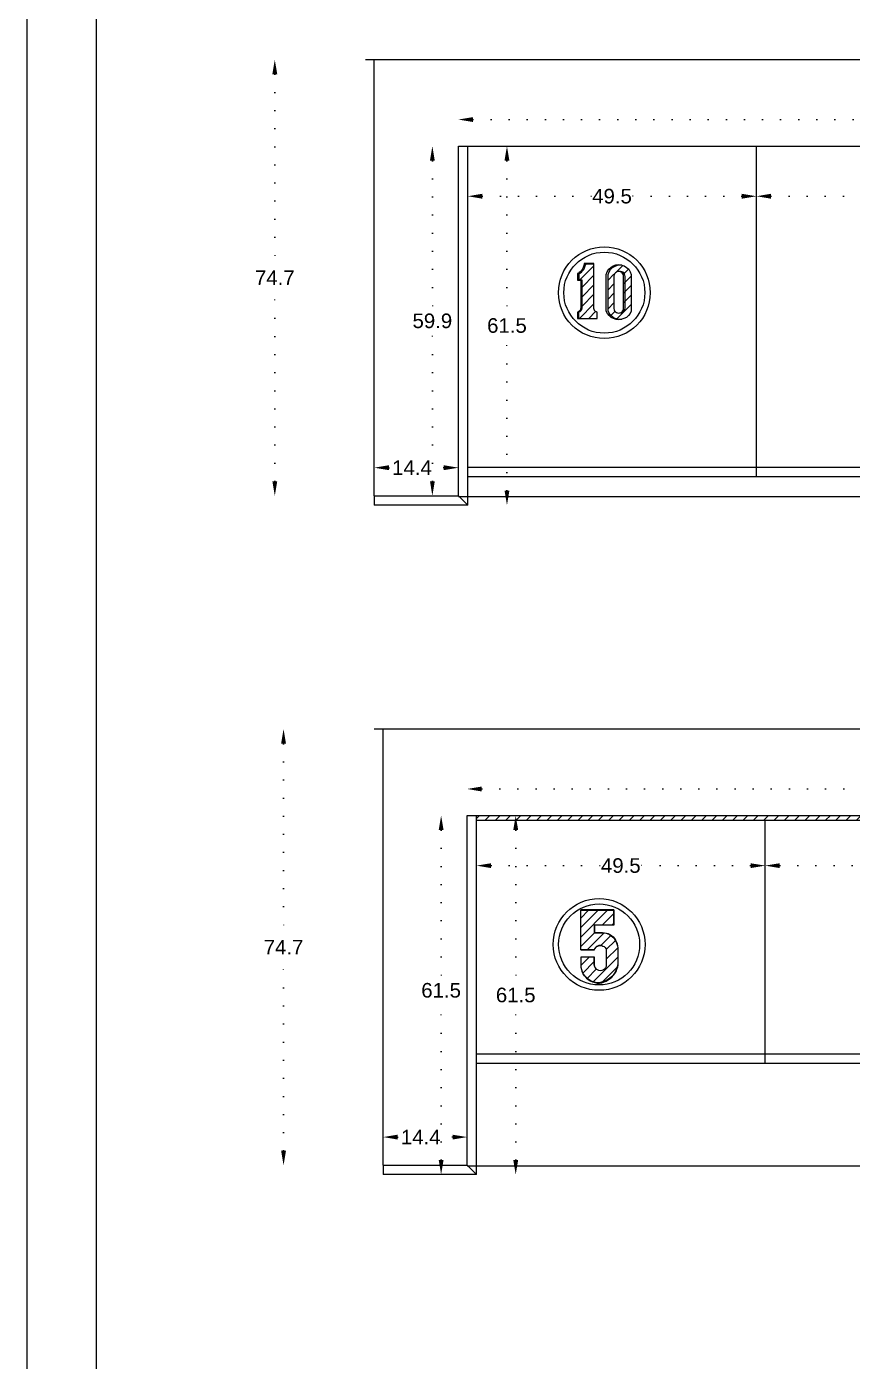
# Model space of a CAD drawing. Header units: inches. Extents: x 104 to 9740, y 936 to 6735.
# Drawn here: x 2817.4 to 2958.9, y 2140.1 to 2368.8 of the extents above; entities that cross this region are included whole.
import ezdxf

# ---------------------------------------------------------------- set-up
doc = ezdxf.new("R2010")
doc.units = ezdxf.units.IN
doc.header["$MEASUREMENT"] = 0
doc.linetypes.add('ACAD_ISO07W100', pattern=[3, 0, -3])
doc.styles.get("Standard").update_dxf_attribs({"font": 'arial.ttf'})
doc.dimstyles.new('Copy of Standard', dxfattribs={"dimtxt": 2.5, "dimasz": 2.5, "dimexe": 0.18, "dimexo": 0.0625, "dimgap": 0.09, "dimtad": 0, "dimtih": 1, "dimtoh": 1, "dimdec": 1, "dimzin": 0, "dimdsep": 46, "dimtxsty": 'Standard', "dimcen": 0.09, "dimse1": 1, "dimse2": 1, "dimadec": 0, "dimazin": 0, "dimtfac": 1, "dimtdec": 1, "dimtix": 1, "dimtofl": 0, "dimtmove": 0, "dimatfit": 3, "dimfxl": 1, "dimtolj": 1, "dimtzin": 0, "dimarcsym": 0})
pattern_1 = [(45, (2329.819, 2869.0962), (-0.8148213, 0.8148213), [])]

# ---------------------------------------------------------------- blocks, each defined once
blk = doc.blocks.new('*D207')
at = {"color": 0, "linetype": 'ACAD_ISO07W100', "lineweight": -2, "transparency": 16777216}
for p, q in [((2893.9, 2352.86), (2983.5, 2352.86)), ((3081, 2352.86), (2991.4, 2352.86))]:
    blk.add_line(p, q, dxfattribs=at)
at = {"color": 0, "transparency": 16777216}
for points in [[(2893.9, 2353.27), (2893.9, 2352.44), (2891.4, 2352.86)], [(3081, 2353.27), (3081, 2352.44), (3083.5, 2352.86)]]:
    blk.add_solid(points, dxfattribs=at)
at = {"layer": 'Defpoints', "color": 0, "transparency": 16777216}
for p in [(2891.4, 2352.86), (2891.4, 2348.31), (3083.5, 2348.31)]:
    blk.add_point(p, dxfattribs=at)
at = {"color": 0, "lineweight": 20, "transparency": 16777216, "insert": (2987.45, 2352.86), "char_height": 2.5, "attachment_point": 5}
blk.add_mtext('\\A1;192.1', dxfattribs=at)
blk = doc.blocks.new('*D208')
at = {"color": 0, "linetype": 'ACAD_ISO07W100', "lineweight": -2, "transparency": 16777216}
for p, q in [((2886.94, 2345.81), (2886.94, 2319.72)), ((2886.94, 2290.91), (2886.94, 2316.99))]:
    blk.add_line(p, q, dxfattribs=at)
at = {"color": 0, "transparency": 16777216}
for points in [[(2886.53, 2345.81), (2887.36, 2345.81), (2886.94, 2348.31)], [(2886.53, 2290.91), (2887.36, 2290.91), (2886.94, 2288.41)]]:
    blk.add_solid(points, dxfattribs=at)
at = {"layer": 'Defpoints', "color": 0, "transparency": 16777216}
for p in [(2886.94, 2348.31), (2891.4, 2348.31), (2891.4, 2288.41)]:
    blk.add_point(p, dxfattribs=at)
at = {"color": 0, "lineweight": 20, "transparency": 16777216, "insert": (2886.94, 2318.36), "char_height": 2.5, "attachment_point": 5}
blk.add_mtext('\\A1;59.9', dxfattribs=at)
blk = doc.blocks.new('*D185')
at = {"color": 0, "linetype": 'ACAD_ISO07W100', "lineweight": -2, "transparency": 16777216}
for p, q in [((2859.95, 2360.61), (2859.95, 2327.1)), ((2859.95, 2290.91), (2859.95, 2324.42))]:
    blk.add_line(p, q, dxfattribs=at)
at = {"color": 0, "transparency": 16777216}
for points in [[(2859.53, 2360.61), (2860.37, 2360.61), (2859.95, 2363.11)], [(2859.53, 2290.91), (2860.37, 2290.91), (2859.95, 2288.41)]]:
    blk.add_solid(points, dxfattribs=at)
at = {"layer": 'Defpoints', "color": 0, "transparency": 16777216}
for p in [(2859.95, 2363.11), (2875.5, 2363.11), (2875.5, 2288.41)]:
    blk.add_point(p, dxfattribs=at)
at = {"color": 0, "lineweight": 20, "transparency": 16777216, "insert": (2859.95, 2325.76), "char_height": 2.5, "attachment_point": 5}
blk.add_mtext('\\A1;74.7', dxfattribs=at)
blk = doc.blocks.new('*D209')
at = {"color": 0, "linetype": 'ACAD_ISO07W100', "lineweight": -2, "transparency": 16777216}
for p, q in [((2879.5, 2293.22), (2880.23, 2293.22)), ((2888.9, 2293.22), (2886.66, 2293.22))]:
    blk.add_line(p, q, dxfattribs=at)
at = {"color": 0, "transparency": 16777216}
for points in [[(2879.5, 2293.64), (2879.5, 2292.8), (2877, 2293.22)], [(2888.9, 2293.64), (2888.9, 2292.8), (2891.4, 2293.22)]]:
    blk.add_solid(points, dxfattribs=at)
at = {"layer": 'Defpoints', "color": 0, "transparency": 16777216}
for p in [(2891.4, 2293.22), (2877, 2288.41), (2891.4, 2288.41)]:
    blk.add_point(p, dxfattribs=at)
at = {"color": 0, "lineweight": 20, "transparency": 16777216, "insert": (2883.45, 2293.22), "char_height": 2.5, "attachment_point": 5}
blk.add_mtext('\\A1;14.4', dxfattribs=at)
blk = doc.blocks.new('*D186')
at = {"color": 0, "linetype": 'ACAD_ISO07W100', "lineweight": -2, "transparency": 16777216}
for p, q in [((2895.5, 2339.72), (2914.33, 2339.72)), ((2939.95, 2339.72), (2921.12, 2339.72))]:
    blk.add_line(p, q, dxfattribs=at)
at = {"color": 0, "transparency": 16777216}
for points in [[(2895.5, 2340.14), (2895.5, 2339.3), (2893, 2339.72)], [(2939.95, 2340.14), (2939.95, 2339.3), (2942.45, 2339.72)]]:
    blk.add_solid(points, dxfattribs=at)
at = {"layer": 'Defpoints', "color": 0, "transparency": 16777216}
for p in [(2893, 2348.31), (2942.45, 2348.31), (2893, 2339.72)]:
    blk.add_point(p, dxfattribs=at)
at = {"color": 0, "lineweight": 20, "transparency": 16777216, "insert": (2917.72, 2339.72), "char_height": 2.5, "attachment_point": 5}
blk.add_mtext('\\A1;49.5', dxfattribs=at)
blk = doc.blocks.new('*D187')
at = {"color": 0, "linetype": 'ACAD_ISO07W100', "lineweight": -2, "transparency": 16777216}
for p, q in [((2944.95, 2339.72), (2984.12, 2339.72)), ((3029.95, 2339.72), (2990.78, 2339.72))]:
    blk.add_line(p, q, dxfattribs=at)
at = {"color": 0, "transparency": 16777216}
for points in [[(2944.95, 2340.14), (2944.95, 2339.3), (2942.45, 2339.72)], [(3029.95, 2340.14), (3029.95, 2339.3), (3032.45, 2339.72)]]:
    blk.add_solid(points, dxfattribs=at)
at = {"layer": 'Defpoints', "color": 0, "transparency": 16777216}
for p in [(2942.45, 2348.31), (3032.45, 2348.31), (2942.45, 2339.72)]:
    blk.add_point(p, dxfattribs=at)
at = {"color": 0, "lineweight": 20, "transparency": 16777216, "insert": (2987.45, 2339.72), "char_height": 2.5, "attachment_point": 5}
blk.add_mtext('\\A1;90.0', dxfattribs=at)
blk = doc.blocks.new('*D200')
at = {"color": 0, "linetype": 'ACAD_ISO07W100', "lineweight": -2, "transparency": 16777216}
for p, q in [((2899.72, 2345.81), (2899.72, 2318.92)), ((2899.72, 2289.31), (2899.72, 2316.19))]:
    blk.add_line(p, q, dxfattribs=at)
at = {"color": 0, "transparency": 16777216}
for points in [[(2899.3, 2345.81), (2900.14, 2345.81), (2899.72, 2348.31)], [(2899.3, 2289.31), (2900.14, 2289.31), (2899.72, 2286.81)]]:
    blk.add_solid(points, dxfattribs=at)
at = {"layer": 'Defpoints', "color": 0, "transparency": 16777216}
for p in [(2893, 2348.31), (2899.72, 2348.31), (2893, 2286.81)]:
    blk.add_point(p, dxfattribs=at)
at = {"color": 0, "lineweight": 20, "transparency": 16777216, "insert": (2899.72, 2317.56), "char_height": 2.5, "attachment_point": 5}
blk.add_mtext('\\A1;61.5', dxfattribs=at)
blk = doc.blocks.new('*D224')
at = {"color": 0, "linetype": 'ACAD_ISO07W100', "lineweight": -2, "transparency": 16777216}
for p, q in [((2895.4, 2238.18), (2985, 2238.18)), ((3082.5, 2238.18), (2992.9, 2238.18))]:
    blk.add_line(p, q, dxfattribs=at)
at = {"color": 0, "transparency": 16777216}
for points in [[(2895.4, 2238.6), (2895.4, 2237.76), (2892.9, 2238.18)], [(3082.5, 2238.6), (3082.5, 2237.76), (3085, 2238.18)]]:
    blk.add_solid(points, dxfattribs=at)
at = {"layer": 'Defpoints', "color": 0, "transparency": 16777216}
for p in [(2892.9, 2238.18), (2892.9, 2233.63), (3085, 2233.63)]:
    blk.add_point(p, dxfattribs=at)
at = {"color": 0, "lineweight": 20, "transparency": 16777216, "insert": (2988.95, 2238.18), "char_height": 2.5, "attachment_point": 5}
blk.add_mtext('\\A1;192.1', dxfattribs=at)
blk = doc.blocks.new('*D225')
at = {"color": 0, "linetype": 'ACAD_ISO07W100', "lineweight": -2, "transparency": 16777216}
for p, q in [((2888.44, 2231.13), (2888.44, 2205.05)), ((2888.44, 2174.63), (2888.44, 2202.32))]:
    blk.add_line(p, q, dxfattribs=at)
at = {"color": 0, "transparency": 16777216}
for points in [[(2888.03, 2231.13), (2888.86, 2231.13), (2888.44, 2233.63)], [(2888.03, 2174.63), (2888.86, 2174.63), (2888.44, 2172.13)]]:
    blk.add_solid(points, dxfattribs=at)
at = {"layer": 'Defpoints', "color": 0, "transparency": 16777216}
for p in [(2888.44, 2233.63), (2892.9, 2233.63), (2892.9, 2172.13)]:
    blk.add_point(p, dxfattribs=at)
at = {"color": 0, "lineweight": 20, "transparency": 16777216, "insert": (2888.44, 2203.68), "char_height": 2.5, "attachment_point": 5}
blk.add_mtext('\\A1;61.5', dxfattribs=at)
blk = doc.blocks.new('*D211')
at = {"color": 0, "linetype": 'ACAD_ISO07W100', "lineweight": -2, "transparency": 16777216}
for p, q in [((2861.45, 2245.93), (2861.45, 2212.42)), ((2861.45, 2176.23), (2861.45, 2209.74))]:
    blk.add_line(p, q, dxfattribs=at)
at = {"color": 0, "transparency": 16777216}
for points in [[(2861.03, 2245.93), (2861.87, 2245.93), (2861.45, 2248.43)], [(2861.03, 2176.23), (2861.87, 2176.23), (2861.45, 2173.73)]]:
    blk.add_solid(points, dxfattribs=at)
at = {"layer": 'Defpoints', "color": 0, "transparency": 16777216}
for p in [(2861.45, 2248.43), (2877, 2248.43), (2877, 2173.73)]:
    blk.add_point(p, dxfattribs=at)
at = {"color": 0, "lineweight": 20, "transparency": 16777216, "insert": (2861.45, 2211.08), "char_height": 2.5, "attachment_point": 5}
blk.add_mtext('\\A1;74.7', dxfattribs=at)
blk = doc.blocks.new('*D226')
at = {"color": 0, "linetype": 'ACAD_ISO07W100', "lineweight": -2, "transparency": 16777216}
for p, q in [((2881, 2178.55), (2881.73, 2178.55)), ((2890.4, 2178.55), (2888.16, 2178.55))]:
    blk.add_line(p, q, dxfattribs=at)
at = {"color": 0, "transparency": 16777216}
for points in [[(2881, 2178.96), (2881, 2178.13), (2878.5, 2178.55)], [(2890.4, 2178.96), (2890.4, 2178.13), (2892.9, 2178.55)]]:
    blk.add_solid(points, dxfattribs=at)
at = {"layer": 'Defpoints', "color": 0, "transparency": 16777216}
for p in [(2892.9, 2178.55), (2878.5, 2173.73), (2892.9, 2173.73)]:
    blk.add_point(p, dxfattribs=at)
at = {"color": 0, "lineweight": 20, "transparency": 16777216, "insert": (2884.95, 2178.55), "char_height": 2.5, "attachment_point": 5}
blk.add_mtext('\\A1;14.4', dxfattribs=at)
blk = doc.blocks.new('*D234')
at = {"color": 0, "linetype": 'ACAD_ISO07W100', "lineweight": -2, "transparency": 16777216}
for p, q in [((2897, 2225.05), (2915.83, 2225.05)), ((2941.45, 2225.05), (2922.62, 2225.05))]:
    blk.add_line(p, q, dxfattribs=at)
at = {"color": 0, "transparency": 16777216}
for points in [[(2897, 2225.46), (2897, 2224.63), (2894.5, 2225.05)], [(2941.45, 2225.46), (2941.45, 2224.63), (2943.95, 2225.05)]]:
    blk.add_solid(points, dxfattribs=at)
at = {"layer": 'Defpoints', "color": 0, "transparency": 16777216}
for p in [(2894.5, 2233.63), (2943.95, 2232.83), (2894.5, 2225.05)]:
    blk.add_point(p, dxfattribs=at)
at = {"color": 0, "lineweight": 20, "transparency": 16777216, "insert": (2919.22, 2225.05), "char_height": 2.5, "attachment_point": 5}
blk.add_mtext('\\A1;49.5', dxfattribs=at)
blk = doc.blocks.new('*D214')
at = {"color": 0, "linetype": 'ACAD_ISO07W100', "lineweight": -2, "transparency": 16777216}
for p, q in [((2946.45, 2225.05), (2985.62, 2225.05)), ((3031.45, 2225.05), (2992.28, 2225.05))]:
    blk.add_line(p, q, dxfattribs=at)
at = {"color": 0, "transparency": 16777216}
for points in [[(2946.45, 2225.46), (2946.45, 2224.63), (2943.95, 2225.05)], [(3031.45, 2225.46), (3031.45, 2224.63), (3033.95, 2225.05)]]:
    blk.add_solid(points, dxfattribs=at)
at = {"layer": 'Defpoints', "color": 0, "transparency": 16777216}
for p in [(2943.95, 2232.83), (3033.95, 2232.83), (2943.95, 2225.05)]:
    blk.add_point(p, dxfattribs=at)
at = {"color": 0, "lineweight": 20, "transparency": 16777216, "insert": (2988.95, 2225.05), "char_height": 2.5, "attachment_point": 5}
blk.add_mtext('\\A1;90.0', dxfattribs=at)
blk = doc.blocks.new('*D233')
at = {"color": 0, "linetype": 'ACAD_ISO07W100', "lineweight": -2, "transparency": 16777216}
for p, q in [((2901.22, 2231.13), (2901.22, 2204.25)), ((2901.22, 2174.63), (2901.22, 2201.52))]:
    blk.add_line(p, q, dxfattribs=at)
at = {"color": 0, "transparency": 16777216}
for points in [[(2900.8, 2231.13), (2901.64, 2231.13), (2901.22, 2233.63)], [(2900.8, 2174.63), (2901.64, 2174.63), (2901.22, 2172.13)]]:
    blk.add_solid(points, dxfattribs=at)
at = {"layer": 'Defpoints', "color": 0, "transparency": 16777216}
for p in [(2894.5, 2233.63), (2901.22, 2233.63), (2894.5, 2172.13)]:
    blk.add_point(p, dxfattribs=at)
at = {"color": 0, "lineweight": 20, "transparency": 16777216, "insert": (2901.22, 2202.88), "char_height": 2.5, "attachment_point": 5}
blk.add_mtext('\\A1;61.5', dxfattribs=at)

msp = doc.modelspace()

# ---------------------------------------------------------------- hatches: boundary and pattern name
at = {"lineweight": 20}
h = msp.add_hatch(dxfattribs=at)
h.set_pattern_fill('ANSI31', color=256, scale=9.218651)
h.set_pattern_definition(pattern_1)
h.paths.add_polyline_path([(2915.03, 2319.9), (2914.96, 2319.93), (2914.9, 2319.97), (2914.84, 2320.02), (2914.78, 2320.08), (2914.73, 2320.14), (2914.7, 2320.21), (2914.66, 2320.28), (2914.64, 2320.35), (2914.63, 2320.43), (2914.62, 2320.5), (2914.62, 2328.14), (2913.19, 2328.14), (2913.17, 2327.96), (2913.13, 2327.79), (2913.08, 2327.62), (2913.01, 2327.45), (2912.93, 2327.29), (2912.84, 2327.14), (2912.73, 2326.99), (2912.61, 2326.86), (2912.48, 2326.73), (2912.34, 2326.62), (2912.19, 2326.52), (2912.03, 2326.44), (2912.03, 2325.35), (2912.35, 2325.35), (2912.58, 2325.34), (2912.58, 2320.53), (2912.57, 2320.46), (2912.56, 2320.39), (2912.53, 2320.32), (2912.5, 2320.25), (2912.46, 2320.18), (2912.41, 2320.13), (2912.36, 2320.07), (2912.3, 2320.02), (2912.24, 2319.98), (2912.17, 2319.95), (2912.11, 2319.92), (2912.03, 2319.9), (2912.03, 2318.8), (2915.18, 2318.8), (2915.18, 2319.86), (2915.1, 2319.88)])
h = msp.add_hatch(dxfattribs=at)
h.set_pattern_fill('ANSI31', color=256, scale=9.218651)
h.set_pattern_definition(pattern_1)
h.paths.add_polyline_path([(2917.04, 2326.31), (2917.04, 2320.08), (2917.25, 2319.67), (2917.53, 2319.31), (2917.87, 2319.01), (2918.27, 2318.79), (2918.71, 2318.66), (2919.16, 2318.61), (2919.41, 2318.64), (2919.76, 2318.75), (2920.17, 2318.97), (2920.52, 2319.27), (2920.8, 2319.63), (2921, 2320.05), (2921, 2326.34), (2920.83, 2326.79), (2920.57, 2327.2), (2920.22, 2327.54), (2919.81, 2327.79), (2919.4, 2327.93), (2919.16, 2327.96), (2918.68, 2327.9), (2918.23, 2327.75), (2917.82, 2327.5), (2917.47, 2327.16), (2917.21, 2326.76)])
h.paths.add_polyline_path([(2919.69, 2320.11), (2918.99, 2319.58), (2918.12, 2319.94), (2918.05, 2320.51), (2918.05, 2326.43), (2918.74, 2326.96), (2919.07, 2326.83), (2919.43, 2326.79), (2919.69, 2326.17)], flags=16)
h = msp.add_hatch(dxfattribs=at)
h.set_pattern_fill('ANSI31', color=256, scale=10)
h.set_pattern_definition([(45, (1348.1297, 801.6527), (-0.8838835, 0.8838835), [])])
h.paths.add_polyline_path([(3083.4, 2233.63), (3049.5, 2233.63), (2894.5, 2233.63), (2894.5, 2232.83), (3083.4, 2232.83)])
h = msp.add_hatch(dxfattribs=at)
h.set_pattern_fill('ANSI31', color=256, scale=9.218651)
h.set_pattern_definition([(45, (2237.5294, 2756.9555), (-0.8148213, 0.8148213), [])])
h.paths.add_polyline_path([(2918.07, 2212.56), (2917.84, 2212.82), (2917.58, 2213.04), (2917.29, 2213.23), (2916.98, 2213.38), (2916.71, 2213.47), (2916.4, 2213.54), (2916.03, 2213.56), (2914.68, 2213.56), (2914.68, 2214.88), (2917.96, 2214.88), (2917.96, 2217.4), (2912.36, 2217.4), (2912.36, 2210.64), (2914.68, 2210.64), (2914.77, 2210.85), (2914.9, 2211.02), (2915.06, 2211.17), (2915.25, 2211.28), (2915.46, 2211.35), (2915.7, 2211.38), (2915.95, 2211.35), (2916.16, 2211.28), (2916.35, 2211.17), (2916.52, 2211.02), (2916.65, 2210.84), (2916.74, 2210.64), (2916.74, 2208.06), (2916.71, 2207.79), (2916.6, 2207.55), (2916.44, 2207.34), (2916.23, 2207.18), (2915.99, 2207.08), (2915.73, 2207.04), (2915.46, 2207.08), (2915.22, 2207.18), (2914.99, 2207.35), (2914.81, 2207.59), (2914.71, 2207.83), (2914.68, 2208.09), (2914.68, 2209.35), (2912.36, 2209.35), (2912.36, 2208.06), (2912.39, 2207.64), (2912.47, 2207.23), (2912.6, 2206.88), (2912.78, 2206.51), (2913.02, 2206.17), (2913.29, 2205.86), (2913.61, 2205.59), (2913.96, 2205.37), (2914.33, 2205.19), (2914.73, 2205.07), (2915.14, 2205), (2915.55, 2204.99), (2915.94, 2205.06), (2916.32, 2205.18), (2916.68, 2205.33), (2917.02, 2205.53), (2917.34, 2205.76), (2917.64, 2206.02), (2917.9, 2206.31), (2918.13, 2206.63), (2918.33, 2206.97), (2918.49, 2207.33), (2918.61, 2207.7), (2918.69, 2208.09), (2918.69, 2210.64), (2918.69, 2210.99), (2918.65, 2211.33), (2918.56, 2211.66), (2918.44, 2211.98), (2918.27, 2212.28)])

# ---------------------------------------------------------------- linework, layer by layer
for p, q in [((3279.9, 2363.11), (2875.5, 2363.11)), ((2877, 2288.41), (2877, 2363.11)), ((2891.4, 2288.41), (2891.4, 2348.31)), ((2891.4, 2348.31), (3083.5, 2348.31)), ((2893, 2286.81), (2893, 2348.31)), ((2942.45, 2291.71), (2942.45, 2348.31)), ((2912.03, 2326.44), (2912.03, 2325.35)), ((2912.03, 2318.8), (2915.18, 2318.8)), ((2893, 2293.31), (3081.9, 2293.31)), ((2893, 2291.71), (3083.5, 2291.71)), ((2877, 2288.41), (2891.4, 2288.41)), ((2877, 2288.41), (2877, 2286.81)), ((2893, 2286.81), (2877, 2286.81)), ((2891.4, 2288.41), (2893, 2286.81)), ((2891.4, 2288.31), (3083.5, 2288.31)), ((3281.4, 2248.43), (2877, 2248.43)), ((2878.5, 2173.73), (2878.5, 2248.43)), ((2892.9, 2173.73), (2892.9, 2233.63)), ((2892.9, 2233.63), (3085, 2233.63)), ((2894.5, 2172.13), (2894.5, 2233.63)), ((2894.5, 2232.83), (3083.4, 2232.83)), ((2943.95, 2191.23), (2943.95, 2232.83)), ((2917.96, 2217.4), (2917.96, 2214.88)), ((2914.71, 2214.88), (2914.71, 2213.59)), ((2915.73, 2211.37), (2915.95, 2211.35)), ((2915.95, 2211.35), (2916.16, 2211.28)), ((2916.16, 2211.28), (2916.35, 2211.17)), ((2916.35, 2211.17), (2916.52, 2211.02)), ((2916.52, 2211.02), (2916.65, 2210.84)), ((2916.65, 2210.84), (2916.74, 2210.64)), ((2912.36, 2210.64), (2914.68, 2210.64)), ((2916.74, 2210.64), (2916.74, 2208.06)), ((2915.22, 2207.18), (2915.01, 2207.34)), ((2915.46, 2207.08), (2915.22, 2207.18)), ((2915.73, 2207.04), (2915.46, 2207.08)), ((2915.99, 2207.08), (2915.73, 2207.04)), ((2916.23, 2207.18), (2915.99, 2207.08)), ((2916.44, 2207.34), (2916.23, 2207.18)), ((2916.6, 2207.55), (2916.44, 2207.34)), ((2916.71, 2207.79), (2916.6, 2207.55)), ((2916.74, 2208.06), (2916.71, 2207.79)), ((2894.5, 2192.83), (3083.4, 2192.83)), ((2894.5, 2191.23), (3084, 2191.23)), ((2878.5, 2173.73), (2892.9, 2173.73)), ((2878.5, 2173.73), (2878.5, 2172.13)), ((2894.5, 2172.13), (2878.5, 2172.13)), ((2892.9, 2173.73), (2894.5, 2172.13)), ((2892.9, 2173.63), (3083.9, 2173.63))]:
    msp.add_line(p, q, dxfattribs=at)
for points in [[(2817.45, 2695.55), (2817.45, 1988.29), (3317.53, 1988.29), (3317.53, 2695.55)], [(2829.35, 2683.65), (2829.35, 2011.58), (3305.63, 2011.58), (3305.63, 2683.65)], [(2920.52, 2319.27), (2920.17, 2318.97), (2919.76, 2318.75), (2919.41, 2318.64), (2919.32, 2318.61), (2918.87, 2318.56), (2918.41, 2318.61), (2917.97, 2318.75), (2917.57, 2318.97), (2917.22, 2319.27), (2916.94, 2319.63), (2916.73, 2320.05), (2916.73, 2326.34), (2916.9, 2326.79), (2917.17, 2327.2), (2917.51, 2327.54), (2917.93, 2327.79), (2918.38, 2327.95), (2918.87, 2328), (2919.35, 2327.95), (2919.4, 2327.93), (2919.81, 2327.79), (2920.22, 2327.54), (2920.57, 2327.2), (2920.83, 2326.79), (2921, 2326.34), (2921, 2320.05), (2920.8, 2319.63)], [(2914.71, 2210.64), (2914.8, 2210.84), (2914.93, 2211.02), (2915.1, 2211.17), (2915.29, 2211.28), (2915.51, 2211.35), (2915.73, 2211.37), (2915.68, 2211.37), (2915.46, 2211.35), (2915.25, 2211.28), (2915.06, 2211.17), (2914.9, 2211.02), (2914.77, 2210.85), (2914.68, 2210.64)]]:
    msp.add_lwpolyline(points, close=True, dxfattribs=at)
for points in [[(2911.79, 2318.75), (2915.18, 2318.75), (2915.18, 2318.8), (2915.18, 2319.86), (2915.1, 2319.88), (2915.03, 2319.9), (2914.96, 2319.93), (2914.9, 2319.97), (2914.84, 2320.02), (2914.78, 2320.08), (2914.73, 2320.14), (2914.7, 2320.21), (2914.66, 2320.28), (2914.64, 2320.35), (2914.63, 2320.43), (2914.62, 2320.5), (2914.62, 2328.14), (2914.62, 2328.19), (2912.96, 2328.19), (2912.94, 2328.01), (2912.9, 2327.83), (2912.85, 2327.66), (2912.78, 2327.49), (2912.7, 2327.33), (2912.6, 2327.17), (2912.5, 2327.02), (2912.37, 2326.89), (2912.24, 2326.76), (2912.1, 2326.65), (2911.95, 2326.55), (2911.79, 2326.46), (2911.79, 2325.35), (2912.03, 2325.35), (2912.35, 2325.35), (2912.35, 2320.5), (2912.34, 2320.43), (2912.32, 2320.35), (2912.29, 2320.28), (2912.26, 2320.22), (2912.22, 2320.15), (2912.17, 2320.09), (2912.12, 2320.04), (2912.06, 2319.99), (2912, 2319.95), (2911.93, 2319.91), (2911.86, 2319.88), (2911.79, 2319.86), (2911.79, 2318.75), (2912.03, 2318.8), (2912.03, 2319.9), (2912.11, 2319.92), (2912.17, 2319.95), (2912.24, 2319.98), (2912.3, 2320.02), (2912.36, 2320.07), (2912.41, 2320.13), (2912.46, 2320.18), (2912.5, 2320.25), (2912.53, 2320.32), (2912.56, 2320.39), (2912.57, 2320.46), (2912.58, 2320.53), (2912.58, 2325.34), (2912.35, 2325.35)], [(2911.79, 2326.46), (2912.03, 2326.44), (2912.19, 2326.52), (2912.34, 2326.62), (2912.48, 2326.73), (2912.61, 2326.86), (2912.73, 2326.99), (2912.84, 2327.14), (2912.93, 2327.29), (2913.01, 2327.45), (2913.08, 2327.62), (2913.13, 2327.79), (2913.17, 2327.96), (2913.19, 2328.14)], [(2912.96, 2328.19), (2913.19, 2328.14), (2914.62, 2328.14)], [(2919.41, 2318.64), (2919.16, 2318.61), (2918.71, 2318.66), (2918.27, 2318.79), (2917.87, 2319.01), (2917.53, 2319.31), (2917.25, 2319.67), (2917.04, 2320.08), (2917.04, 2326.31), (2917.21, 2326.76), (2917.47, 2327.16), (2917.82, 2327.5), (2918.23, 2327.75), (2918.68, 2327.9), (2919.16, 2327.96), (2919.4, 2327.93)], [(2919.16, 2319.72), (2919.37, 2319.75), (2919.56, 2319.83), (2919.73, 2319.96), (2919.86, 2320.13), (2919.94, 2320.33), (2919.97, 2320.54), (2919.97, 2326), (2919.94, 2326.21), (2919.86, 2326.41), (2919.73, 2326.58), (2919.56, 2326.71), (2919.37, 2326.79), (2919.16, 2326.82), (2918.87, 2326.85), (2918.65, 2326.82), (2918.46, 2326.74), (2918.29, 2326.61), (2918.16, 2326.44), (2918.08, 2326.24), (2918.05, 2326.03), (2918.05, 2320.51)], [(2918.05, 2320.51), (2918.08, 2320.29), (2918.16, 2320.1), (2918.29, 2319.93), (2918.46, 2319.8), (2918.65, 2319.72), (2918.87, 2319.69), (2919.08, 2319.72), (2919.28, 2319.8), (2919.45, 2319.93), (2919.58, 2320.1), (2919.66, 2320.29), (2919.69, 2320.51), (2919.69, 2326.03), (2919.66, 2326.24), (2919.58, 2326.44), (2919.45, 2326.61), (2919.28, 2326.74), (2919.08, 2326.82), (2918.87, 2326.85)], [(2918.03, 2217.46), (2912.36, 2217.46), (2912.36, 2217.4)], [(2914.71, 2210.64), (2912.36, 2210.64), (2912.36, 2210.64), (2912.36, 2217.4), (2917.96, 2217.4), (2918.03, 2217.46), (2918.03, 2214.88), (2917.96, 2214.88), (2914.71, 2214.88), (2914.68, 2214.84), (2914.68, 2213.56), (2914.71, 2213.59), (2916.08, 2213.59), (2916.45, 2213.56), (2916.77, 2213.49), (2917.04, 2213.4), (2917.35, 2213.25), (2917.64, 2213.06), (2917.91, 2212.83), (2918.14, 2212.58), (2918.34, 2212.29)], [(2914.68, 2213.56), (2916.03, 2213.56), (2916.4, 2213.54), (2916.71, 2213.47), (2916.98, 2213.38), (2917.29, 2213.23), (2917.58, 2213.04), (2917.84, 2212.82), (2918.07, 2212.56), (2918.27, 2212.28), (2918.44, 2211.98), (2918.56, 2211.66), (2918.65, 2211.33), (2918.69, 2210.99), (2918.69, 2210.64), (2918.69, 2208.09), (2918.61, 2207.7), (2918.49, 2207.33), (2918.33, 2206.97), (2918.13, 2206.63), (2917.9, 2206.31), (2917.64, 2206.02), (2917.34, 2205.76), (2917.02, 2205.53), (2916.68, 2205.33), (2916.32, 2205.18), (2915.94, 2205.06), (2915.55, 2204.99), (2915.14, 2205), (2914.73, 2205.07), (2914.33, 2205.19), (2913.96, 2205.37), (2913.61, 2205.59), (2913.29, 2205.86), (2913.02, 2206.17), (2912.78, 2206.51), (2912.6, 2206.88)], [(2912.47, 2207.23), (2912.6, 2206.88), (2912.61, 2206.83), (2912.8, 2206.46), (2913.04, 2206.12), (2913.32, 2205.8), (2913.64, 2205.53), (2913.99, 2205.31), (2914.37, 2205.13), (2914.77, 2205.01), (2915.18, 2204.94), (2915.6, 2204.92), (2915.99, 2205), (2916.37, 2205.12), (2916.73, 2205.27), (2917.08, 2205.47), (2917.4, 2205.7), (2917.7, 2205.96), (2917.97, 2206.26), (2918.2, 2206.58), (2918.4, 2206.92), (2918.56, 2207.29), (2918.69, 2207.67), (2918.77, 2208.06), (2918.77, 2210.64), (2918.77, 2210.98), (2918.72, 2211.33), (2918.64, 2211.66), (2918.51, 2211.99), (2918.34, 2212.29)], [(2914.85, 2207.55), (2914.75, 2207.79), (2914.71, 2208.06), (2914.71, 2209.35), (2914.68, 2209.35), (2912.36, 2209.35), (2912.36, 2208.06), (2912.39, 2207.64), (2912.47, 2207.23)], [(2914.85, 2207.55), (2915.01, 2207.34), (2914.97, 2207.38), (2914.81, 2207.59), (2914.71, 2207.83), (2914.68, 2208.09), (2914.68, 2209.35)]]:
    msp.add_lwpolyline(points, dxfattribs=at)
for centre, radius in [((2916.4, 2323.2), 7.86), ((2916.4, 2323.2), 6.94), ((2915.51, 2211.55), 7.86), ((2915.51, 2211.55), 6.94)]:
    msp.add_circle(centre, radius, dxfattribs=at)

# ---------------------------------------------------------------- dimensions: what is measured, and where the dimension line sits
for base, p1, p2, picture, middle in [((2859.95, 2363.11), (2875.5, 2288.41), (2875.5, 2363.11), '*D185', (2859.95, 2325.76)), ((2899.72, 2348.31), (2893, 2286.81), (2893, 2348.31), '*D200', (2899.72, 2317.56)), ((2861.45, 2248.43), (2877, 2173.73), (2877, 2248.43), '*D211', (2861.45, 2211.08)), ((2901.22, 2233.63), (2894.5, 2172.13), (2894.5, 2233.63), '*D233', (2901.22, 2202.88))]:
    dim = msp.add_linear_dim(base=base, p1=p1, p2=p2, angle=90, dimstyle='Copy of Standard', dxfattribs=at)
    dim.commit()
    dim.dimension.update_dxf_attribs({"geometry": picture, "text_midpoint": middle})
for base, p1, p2, picture, middle in [((2891.4, 2352.86), (3083.5, 2348.31), (2891.4, 2348.31), '*D207', (2987.45, 2352.86)), ((2891.4, 2293.22), (2877, 2288.41), (2891.4, 2288.41), '*D209', (2883.45, 2293.22)), ((2892.9, 2238.18), (3085, 2233.63), (2892.9, 2233.63), '*D224', (2988.95, 2238.18)), ((2892.9, 2178.55), (2878.5, 2173.73), (2892.9, 2173.73), '*D226', (2884.95, 2178.55))]:
    dim = msp.add_linear_dim(base=base, p1=p1, p2=p2, dimstyle='Copy of Standard', dxfattribs=at)
    dim.commit()
    dim.dimension.update_dxf_attribs({"geometry": picture, "text_midpoint": middle, "dimtype": 160})
for base, p1, p2, picture, middle in [((2886.94, 2348.31), (2891.4, 2288.41), (2891.4, 2348.31), '*D208', (2886.94, 2318.36)), ((2888.44, 2233.63), (2892.9, 2172.13), (2892.9, 2233.63), '*D225', (2888.44, 2203.68))]:
    dim = msp.add_linear_dim(base=base, p1=p1, p2=p2, angle=90, dimstyle='Copy of Standard', dxfattribs=at)
    dim.commit()
    dim.dimension.update_dxf_attribs({"geometry": picture, "text_midpoint": middle, "dimtype": 160})
for base, p1, p2, picture, middle in [((2892.99842602, 2339.71894033), (2942.44842602, 2348.30743095), (2892.99842602, 2348.30743095), '*D186', (2917.72342602, 2339.71894033)), ((2942.45, 2339.72), (3032.45, 2348.31), (2942.45, 2348.31), '*D187', (2987.45, 2339.72)), ((2894.49842602, 2225.04520273), (2943.94842602, 2232.83369335), (2894.49842602, 2233.63369335), '*D234', (2919.22342602, 2225.04520273)), ((2943.95, 2225.05), (3033.95, 2232.83), (2943.95, 2232.83), '*D214', (2988.95, 2225.05))]:
    dim = msp.add_linear_dim(base=base, p1=p1, p2=p2, dimstyle='Copy of Standard', dxfattribs=at)
    dim.commit()
    dim.dimension.update_dxf_attribs({"geometry": picture, "text_midpoint": middle})

doc.saveas('drawing.dxf')
